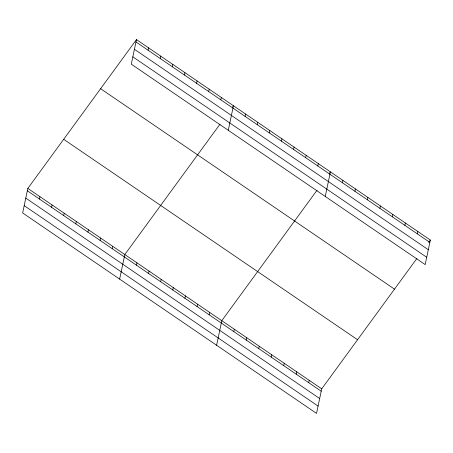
<?xml version="1.0" encoding="UTF-8"?>
<svg xmlns="http://www.w3.org/2000/svg" width="453" height="453" viewBox="0 0 453 453"><rect width="100%" height="100%" fill="white"/><g stroke="black" fill="none" stroke-linecap="round" stroke-linejoin="round"><path stroke-width="0.68" d="M136.466 39.598L131.291 64.156L425.174 264.592L430.35 240.039L136.466 39.598L27.826 188.408L22.65 212.961L316.534 413.402L321.709 388.844L416.907 258.453M39.451 199.043L39.949 196.676M51.574 207.31L52.072 204.943M63.692 215.577L64.19 213.21M75.815 223.844L76.314 221.477M87.939 232.112L88.437 229.75M100.062 240.379L100.56 238.018M148.091 50.232L148.59 47.871M112.185 248.646L112.684 246.285M160.215 58.499L160.713 56.138M119.632 279.11L124.807 254.552L220.005 124.162M172.338 66.767L172.836 64.405M136.432 265.186L136.931 262.819M184.462 75.039L184.96 72.673M148.556 273.453L149.054 271.087M196.585 83.307L197.083 80.94M160.673 281.721L161.172 279.354M208.703 91.574L209.201 89.207M172.797 289.988L173.295 287.621M220.826 99.841L221.324 97.474M184.92 298.255L185.419 295.894M228.272 130.3L233.448 105.742L232.225 107.418M197.044 306.522L197.542 304.161M245.073 116.376L245.571 114.014M209.167 314.79L209.665 312.428M257.196 124.643L257.695 122.282M216.613 345.254L221.789 320.696L316.987 190.305M269.32 132.91L269.818 130.549M233.776 331.579L234.275 329.212M281.443 141.183L281.942 138.816M246.268 340.095L246.766 337.734M293.561 149.45L294.059 147.083M258.759 348.617L259.258 346.251M305.684 157.718L306.183 155.351M271.251 357.134L271.749 354.767M317.808 165.985L318.306 163.618M283.737 365.65L284.235 363.289M325.254 196.443L330.43 171.891L329.206 173.561M296.228 374.172L296.726 371.805M342.423 182.769L342.921 180.407M308.72 382.689L309.218 380.327M354.914 191.291L355.412 188.924M367.4 199.807L367.898 197.446M379.891 208.329L380.39 205.962M392.383 216.845L392.881 214.479M404.874 225.362L405.373 223.001M417.36 233.884L417.859 231.517M428.719 242.27L430.35 240.039M135.968 41.965L429.852 242.4M134.428 49.286L428.306 249.722M132.837 56.835L426.72 257.27M100.617 88.709L394.495 289.144M63.675 139.303L357.559 339.739M27.826 188.408L321.709 388.844M27.327 190.775L321.211 391.211M25.781 198.097L319.665 398.532M24.196 205.639L318.074 406.075"/></g></svg>
